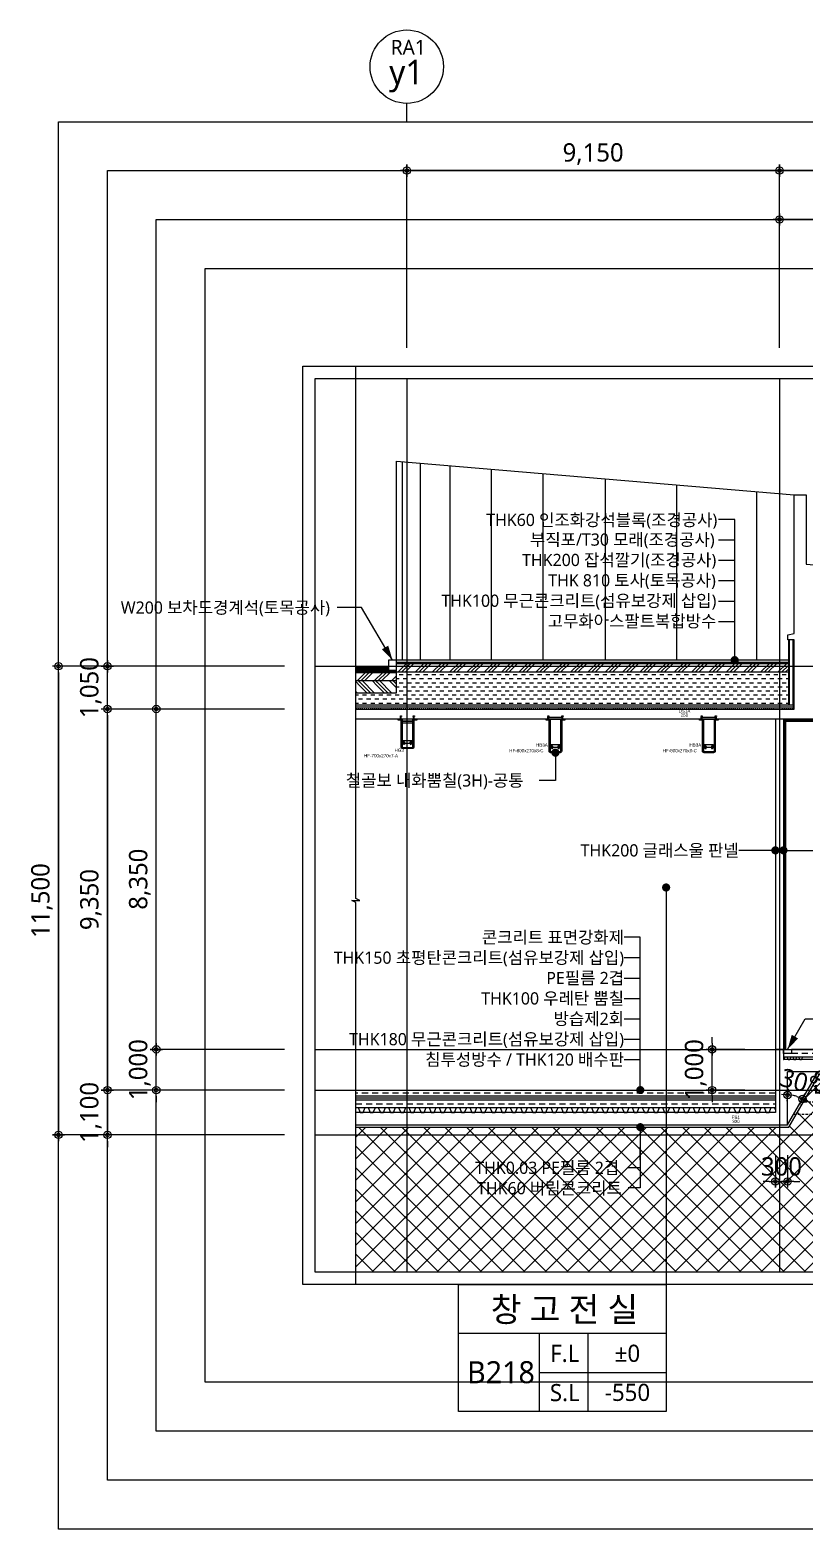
# Model space of a CAD drawing. Header units: millimetres. Extents: x 0 to 244676, y -5263 to 84354.
# Drawn here: x 135298 to 154304, y 46709 to 83491 of the extents above; entities that cross this region are included whole.
import ezdxf
from ezdxf.enums import TextEntityAlignment as Align

# ---------------------------------------------------------------- set-up
doc = ezdxf.new("R2010")
doc.units = ezdxf.units.MM
doc.header["$LTSCALE"] = 100
doc.header["$MEASUREMENT"] = 0
doc.header["$PDSIZE"] = -10
for name, pattern in [('CENTER', [2, 1.25, -0.25, 0.25, -0.25]), ('HID', [2.5, 1.5, -1]), ('HIDDEN', [9.525, 6.35, -3.175]), ('HIDDEN2', [0.1875, 0.125, -0.0625])]:
    doc.linetypes.add(name, pattern=pattern)
doc.layers.get('0').update_dxf_attribs({"linetype": 'CONTINUOUS'})
doc.layers.get('Defpoints').update_dxf_attribs({"color": 171, "linetype": 'CONTINUOUS'})
for name, color, linetype in [('251', 251, 'CONTINUOUS'), ('BOLT', 6, 'CONTINUOUS'), ('cen', 14, 'CONTINUOUS'), ('CEN(ST)', 1, 'CENTER'), ('CON', 2, 'CONTINUOUS'), ('DIM', 7, 'CONTINUOUS'), ('ELE-6', 8, 'CONTINUOUS'), ('ELE6', 8, 'CONTINUOUS'), ('FIN', 8, 'CONTINUOUS'), ('FIN(내화피복)', 8, 'CONTINUOUS'), ('FIN(패널-200글라스울)', 4, 'CONTINUOUS'), ('HAT-252', 252, 'CONTINUOUS'), ('HF', 3, 'CONTINUOUS'), ('INS', 5, 'BATTING'), ('LED', 7, 'CONTINUOUS'), ('NDIM', 7, 'CONTINUOUS'), ('plate', 8, 'CONTINUOUS'), ('STUD', 6, 'CONTINUOUS'), ('SYM', 7, 'CONTINUOUS'), ('SYM(AXIS)', 7, 'CONTINUOUS'), ('TEXT(AXIS)', 2, 'CONTINUOUS'), ('TEXT(MIN)', 7, 'CONTINUOUS'), ('TEXT(노트)', 7, 'CONTINUOUS'), ('TEXT(실명)', 3, 'CONTINUOUS'), ('TEXT-기입', 6, 'CONTINUOUS'), ('TITLE', 7, 'CONTINUOUS'), ('WALL', 3, 'CONTINUOUS'), ('wire-meshes', 1, 'CONTINUOUS'), ('배수판', 5, 'CONTINUOUS')]:
    doc.layers.add(name, color=color, linetype=linetype)
doc.styles.add('CGS', font='cgse', dxfattribs={"bigfont": 'cgs'})
doc.styles.add('TE', font='malgun_0.ttf')
doc.styles.add('나눔바른고딕', font='NanumBarunGothic.ttf')
doc.linetypes.add('BATTING', pattern='A,0.0001,-0.1,[134,ltypeshp.shx,S=0.1,R=0,X=-0.1,Y=0],-0.2,[134,ltypeshp.shx,S=0.1,R=180,X=0.1,Y=0],-0.1', length=0.4001)
doc.linetypes.add('X_LINE-ORI', pattern='A,3.5,-0.5,["X",Standard,S=0.5,R=0,X=-0.175,Y=-0.25],-0.5', length=4.5)
doc.dimstyles.new('BA', dxfattribs={"dimscale": 500, "dimtxt": 3, "dimasz": 1, "dimexe": 1, "dimexo": 5, "dimgap": 0.9, "dimtad": 1, "dimdec": 0, "dimdsep": 46, "dimlunit": 6, "dimtxsty": 'TE', "dimblk": 'DDD', "dimcen": 2.5, "dimclrd": 256, "dimclre": 256, "dimclrt": 3, "dimazin": 2, "dimtfac": 1, "dimtdec": 0, "dimtix": 1, "dimtmove": 2, "dimatfit": 3, "dimldrblk": 'DDD', "dimfxl": 1, "dimtolj": 1, "dimtzin": 0, "dimarcsym": 2})
doc.dimstyles.new('NDIM 1200', dxfattribs={"dimscale": 500, "dimtxt": 3, "dimasz": 1, "dimexe": 2, "dimexo": 2, "dimgap": 1, "dimtad": 1, "dimdec": 0, "dimdsep": 46, "dimtxsty": 'CGS', "dimblk": 'DOT0', "dimcen": 1, "dimdle": 8, "dimclrd": 2, "dimclre": 2, "dimclrt": 2, "dimadec": 0, "dimazin": 0, "dimtfac": 1, "dimtdec": 0, "dimtix": 1, "dimtmove": 2, "dimatfit": 3, "dimldrblk": 'DOT0', "dimfxl": 1, "dimtolj": 1, "dimtzin": 0, "dimlwd": -1, "dimlwe": -1, "dimarcsym": 0})

# ---------------------------------------------------------------- blocks, each defined once
blk = doc.blocks.new('DDD')
at = {"layer": 'DIM', "color": 0}
for p, q in [((-1, 0), (1, 0)), ((0, -1), (0, 1))]:
    blk.add_line(p, q, dxfattribs=at)
for radius in [0.6, 0.3]:
    blk.add_circle((0, 0), radius, dxfattribs=at)
blk = doc.blocks.new('*D211')
at = {"layer": 'Defpoints', "color": 0, "ltscale": 0.4, "transparency": 16777216}
for p in [(138400, 58479), (142300, 58479), (142300, 57479)]:
    blk.add_point(p, dxfattribs=at)
at = {"layer": 'NDIM', "lineweight": -2, "ltscale": 0.4, "transparency": 16777216}
for p, q in [((138400, 58629), (138400, 58779)), ((141550, 58479), (138250, 58479)), ((138400, 57479), (138400, 58479)), ((141550, 57479), (138250, 57479)), ((138400, 57329), (138400, 57179))]:
    blk.add_line(p, q, dxfattribs=at)
at = {"layer": 'NDIM', "lineweight": -2, "ltscale": 0.4, "transparency": 16777216, "xscale": 150, "yscale": 150, "zscale": 150}
for p, rotation in [((138400, 58479), 270), ((138400, 57479), 90)]:
    blk.add_blockref('DDD', p, dxfattribs=dict(at, rotation=rotation))
at = {"layer": 'NDIM', "color": 3, "ltscale": 0.4, "transparency": 16777216, "insert": (137994, 57979), "char_height": 450, "attachment_point": 5, "rotation": 90, "style": 'TE'}
blk.add_mtext('\\A1;1,000', dxfattribs=at)
blk = doc.blocks.new('*D212')
at = {"layer": 'Defpoints', "color": 0, "ltscale": 0.4, "transparency": 16777216}
for p in [(137200, 67879), (142300, 67879), (142300, 66829)]:
    blk.add_point(p, dxfattribs=at)
at = {"layer": 'NDIM', "lineweight": -2, "ltscale": 0.4, "transparency": 16777216}
for p, q in [((137200, 68029), (137200, 68179)), ((141550, 67879), (137050, 67879)), ((137200, 66829), (137200, 67879)), ((141550, 66829), (137050, 66829)), ((137200, 66679), (137200, 66529))]:
    blk.add_line(p, q, dxfattribs=at)
at = {"layer": 'NDIM', "lineweight": -2, "ltscale": 0.4, "transparency": 16777216, "xscale": 150, "yscale": 150, "zscale": 150}
for p, rotation in [((137200, 67879), 270), ((137200, 66829), 90)]:
    blk.add_blockref('DDD', p, dxfattribs=dict(at, rotation=rotation))
at = {"layer": 'NDIM', "color": 3, "ltscale": 0.4, "transparency": 16777216, "insert": (136794, 67354), "char_height": 450, "attachment_point": 5, "rotation": 90, "style": 'TE'}
blk.add_mtext('\\A1;1,050', dxfattribs=at)
blk = doc.blocks.new('*D213')
at = {"layer": 'Defpoints', "color": 0, "ltscale": 0.4, "transparency": 16777216}
for p in [(142300, 57479), (137200, 56379), (142300, 56379)]:
    blk.add_point(p, dxfattribs=at)
at = {"layer": 'NDIM', "lineweight": -2, "ltscale": 0.4, "transparency": 16777216}
for p, q in [((137200, 57629), (137200, 57779)), ((141550, 57479), (137050, 57479)), ((137200, 57479), (137200, 56379)), ((141550, 56379), (137050, 56379)), ((137200, 56229), (137200, 56079))]:
    blk.add_line(p, q, dxfattribs=at)
at = {"layer": 'NDIM', "lineweight": -2, "ltscale": 0.4, "transparency": 16777216, "xscale": 150, "yscale": 150, "zscale": 150}
for p, rotation in [((137200, 57479), 270), ((137200, 56379), 90)]:
    blk.add_blockref('DDD', p, dxfattribs=dict(at, rotation=rotation))
at = {"layer": 'NDIM', "color": 3, "ltscale": 0.4, "transparency": 16777216, "insert": (136794, 56929), "char_height": 450, "attachment_point": 5, "rotation": 90, "style": 'TE'}
blk.add_mtext('\\A1;1,100', dxfattribs=at)
blk = doc.blocks.new('DOT0')
blk.add_line((-3, 0), (3, 0))
at = {"color": 6}
blk.add_circle((0, 0), 0.75, dxfattribs=at)
blk = doc.blocks.new('*D209')
at = {"layer": 'Defpoints', "color": 0, "ltscale": 0.4, "transparency": 16777216}
for p in [(152050, 58479), (153600, 58479), (153600, 57479)]:
    blk.add_point(p, dxfattribs=at)
at = {"layer": 'NDIM', "lineweight": -2, "ltscale": 0.4, "transparency": 16777216}
for p, q in [((152050, 58629), (152050, 58779)), ((152850, 58479), (151900, 58479)), ((152050, 57479), (152050, 58479)), ((152850, 57479), (151900, 57479)), ((152050, 57329), (152050, 57179))]:
    blk.add_line(p, q, dxfattribs=at)
at = {"layer": 'NDIM', "lineweight": -2, "ltscale": 0.4, "transparency": 16777216, "xscale": 150, "yscale": 150, "zscale": 150}
for p, rotation in [((152050, 58479), 270), ((152050, 57479), 90)]:
    blk.add_blockref('DDD', p, dxfattribs=dict(at, rotation=rotation))
at = {"layer": 'NDIM', "color": 3, "ltscale": 0.4, "transparency": 16777216, "insert": (151644, 57979), "char_height": 450, "attachment_point": 5, "rotation": 90, "style": 'TE'}
blk.add_mtext('\\A1;1,000', dxfattribs=at)
blk = doc.blocks.new('*D218')
at = {"layer": 'Defpoints', "color": 0, "ltscale": 0.4, "transparency": 16777216}
for p in [(153700, 78841), (153700, 74941), (158300, 74941)]:
    blk.add_point(p, dxfattribs=at)
at = {"layer": 'NDIM', "lineweight": -2, "ltscale": 0.4, "transparency": 16777216}
for p, q in [((153700, 75691), (153700, 78991)), ((158150, 78841), (153850, 78841)), ((158300, 75691), (158300, 78991))]:
    blk.add_line(p, q, dxfattribs=at)
at = {"layer": 'NDIM', "lineweight": -2, "ltscale": 0.4, "transparency": 16777216, "xscale": 150, "yscale": 150, "zscale": 150, "rotation": 180}
blk.add_blockref('DDD', (153700, 78841), dxfattribs=at)
at = {"layer": 'NDIM', "lineweight": -2, "ltscale": 0.4, "transparency": 16777216, "xscale": 150, "yscale": 150, "zscale": 150}
blk.add_blockref('DDD', (158300, 78841), dxfattribs=at)
at = {"layer": 'NDIM', "color": 3, "ltscale": 0.4, "transparency": 16777216, "insert": (156000, 79246), "char_height": 450, "attachment_point": 5, "style": 'TE'}
blk.add_mtext('\\A1;4,600', dxfattribs=at)
blk = doc.blocks.new('*D219')
at = {"layer": 'Defpoints', "color": 0, "ltscale": 0.4, "transparency": 16777216}
for p in [(153700, 80041), (153700, 74941), (165700, 74941)]:
    blk.add_point(p, dxfattribs=at)
at = {"layer": 'NDIM', "lineweight": -2, "ltscale": 0.4, "transparency": 16777216}
for p, q in [((153700, 75691), (153700, 80191)), ((165700, 75691), (165700, 80191)), ((165550, 80041), (153850, 80041))]:
    blk.add_line(p, q, dxfattribs=at)
at = {"layer": 'NDIM', "lineweight": -2, "ltscale": 0.4, "transparency": 16777216, "xscale": 150, "yscale": 150, "zscale": 150, "rotation": 180}
blk.add_blockref('DDD', (153700, 80041), dxfattribs=at)
at = {"layer": 'NDIM', "lineweight": -2, "ltscale": 0.4, "transparency": 16777216, "xscale": 150, "yscale": 150, "zscale": 150}
blk.add_blockref('DDD', (165700, 80041), dxfattribs=at)
at = {"layer": 'NDIM', "color": 3, "ltscale": 0.4, "transparency": 16777216, "insert": (159700, 80447), "char_height": 450, "attachment_point": 5, "style": 'TE'}
blk.add_mtext('\\A1;12,000', dxfattribs=at)
blk = doc.blocks.new('*U162')
at = {"layer": 'BOLT'}
for p, q in [((-20, 0), (20, 0)), ((-20, 0), (-20, -4)), ((-17, 18), (17, 18)), ((20, 0), (20, -4)), ((-20, -4), (20, -4)), ((-18, -19), (-18, -6)), ((-14, -4), (14, -4)), ((-14, -20), (14, -20)), ((-10, -20), (-10, -31)), ((-10, -31), (-8, -33)), ((-10, -31), (10, -31)), ((-9, -19), (-9, -6)), ((-8, -33), (8, -33)), ((10, -31), (8, -33)), ((9, -19), (9, -6)), ((10, -20), (10, -31)), ((18, -19), (18, -6))]:
    blk.add_line(p, q, dxfattribs=at)
at = {"layer": 'BOLT', "linetype": 'HIDDEN'}
for p, q in [((-10, 18), (-10, 0)), ((10, 18), (10, 0))]:
    blk.add_line(p, q, dxfattribs=at)
at = {"layer": 'BOLT'}
for centre, radius, start, end in [((0, 13), 17.6, 15.5187, 164.4813), ((-14, -11), 6.71, 47.8966, 132.1034), ((-14, -14), 6.71, 227.8966, 312.1034), ((0, -29), 24.2, 68.2132, 111.7868), ((0, 4), 24.2, 248.2132, 291.7868), ((14, -11), 6.71, 47.8966, 132.1034), ((14, -14), 6.71, 227.8966, 312.1034)]:
    blk.add_arc(centre, radius, start, end, dxfattribs=at)
at = {"layer": 'cen'}
blk.add_line((0, 36), (0, -38), dxfattribs=at)
blk = doc.blocks.new('SB16')
at = {"layer": 'STUD'}
for p, q in [((-8, 0), (-8, 70)), ((8, 0), (8, 70))]:
    blk.add_line(p, q, dxfattribs=at)
blk.add_lwpolyline([(-15, 70), (-15, 80), (14, 80), (14, 70)], close=True, dxfattribs=at)
blk = doc.blocks.new('*U170')
at = {"layer": 'Defpoints'}
blk.add_point((0, 0), dxfattribs=at)
at = {"layer": 'HF'}
for p, q in [((-209, 0), (-147, 0)), ((-209, 0), (-209, -6)), ((209, 0), (147, 0)), ((209, 0), (209, -6)), ((-209, -6), (-147, -6)), ((-135, -18), (-135, -682)), ((-129, -18), (-129, -682)), ((129, -18), (129, -682)), ((135, -18), (135, -682)), ((209, -6), (147, -6)), ((-135, -718), (-135, -782)), ((-129, -718), (-129, -782)), ((-117, -694), (-55, -694)), ((-117, -700), (-55, -700)), ((-117, -706), (-55, -706)), ((-55, -694), (-55, -700)), ((-55, -700), (-55, -706)), ((117, -694), (55, -694)), ((55, -694), (55, -700)), ((117, -700), (55, -700)), ((55, -700), (55, -706)), ((117, -706), (55, -706)), ((129, -718), (129, -782)), ((135, -718), (135, -782)), ((-117, -794), (117, -794)), ((-117, -800), (117, -800))]:
    blk.add_line(p, q, dxfattribs=at)
for centre, radius, start, end in [((-147, -18), 18, 360, 450), ((147, -18), 18, 90, 180), ((-147, -18), 12, 360, 450), ((147, -18), 12, 90, 180), ((-117, -682), 18, 180, 270), ((-117, -718), 18, 90, 180), ((-117, -682), 12, 180, 270), ((-117, -718), 12, 90, 180), ((117, -682), 12, 270, 360), ((117, -682), 18, 270, 360), ((117, -718), 18, 0, 90), ((117, -718), 12, 0, 90), ((-117, -782), 18, 180, 270), ((-117, -782), 12, 180, 270), ((117, -782), 12, 270, 360), ((117, -782), 18, 270, 360)]:
    blk.add_arc(centre, radius, start, end, dxfattribs=at)
blk = doc.blocks.new('*U163')
for p, q in [((185, 0), (185, -50)), ((-185, 0), (-185, -50)), ((-185, 0), (185, 0)), ((-185, -50), (185, -50))]:
    blk.add_line(p, q)
at = {"linetype": 'ByBlock'}
blk.add_line((-185, -6), (185, -6), dxfattribs=at)
at = {"layer": 'Defpoints'}
blk.add_point((0, -50), dxfattribs=at)
blk = doc.blocks.new('*D232')
at = {"layer": 'Defpoints', "color": 0, "ltscale": 0.4, "transparency": 16777216}
for p in [(142300, 66829), (137200, 57479), (142300, 57479)]:
    blk.add_point(p, dxfattribs=at)
at = {"layer": 'NDIM', "lineweight": -2, "ltscale": 0.4, "transparency": 16777216}
for p, q in [((141550, 66829), (137050, 66829)), ((137200, 66679), (137200, 57629)), ((141550, 57479), (137050, 57479))]:
    blk.add_line(p, q, dxfattribs=at)
at = {"layer": 'NDIM', "lineweight": -2, "ltscale": 0.4, "transparency": 16777216, "xscale": 150, "yscale": 150, "zscale": 150}
for p, rotation in [((137200, 66829), 90), ((137200, 57479), 270)]:
    blk.add_blockref('DDD', p, dxfattribs=dict(at, rotation=rotation))
at = {"layer": 'NDIM', "color": 3, "ltscale": 0.4, "transparency": 16777216, "insert": (136795, 62154), "char_height": 450, "attachment_point": 5, "rotation": 90, "style": 'TE'}
blk.add_mtext('\\A1;9,350', dxfattribs=at)
blk = doc.blocks.new('*D233')
at = {"layer": 'Defpoints', "color": 0, "ltscale": 0.4, "transparency": 16777216}
for p in [(138400, 66829), (142300, 66829), (142300, 58479)]:
    blk.add_point(p, dxfattribs=at)
at = {"layer": 'NDIM', "lineweight": -2, "ltscale": 0.4, "transparency": 16777216}
for p, q in [((141550, 66829), (138250, 66829)), ((138400, 58629), (138400, 66679)), ((141550, 58479), (138250, 58479))]:
    blk.add_line(p, q, dxfattribs=at)
at = {"layer": 'NDIM', "lineweight": -2, "ltscale": 0.4, "transparency": 16777216, "xscale": 150, "yscale": 150, "zscale": 150}
for p, rotation in [((138400, 66829), 90), ((138400, 58479), 270)]:
    blk.add_blockref('DDD', p, dxfattribs=dict(at, rotation=rotation))
at = {"layer": 'NDIM', "color": 3, "ltscale": 0.4, "transparency": 16777216, "insert": (137995, 62654), "char_height": 450, "attachment_point": 5, "rotation": 90, "style": 'TE'}
blk.add_mtext('\\A1;8,350', dxfattribs=at)
blk = doc.blocks.new('*U169')
at = {"layer": 'Defpoints'}
blk.add_point((0, 0), dxfattribs=at)
at = {"layer": 'HF'}
for p, q in [((-209, 0), (-147, 0)), ((-209, 0), (-209, -6)), ((209, 0), (147, 0)), ((209, 0), (209, -6)), ((-209, -6), (-147, -6)), ((-135, -18), (-135, -682)), ((-129, -18), (-129, -682)), ((129, -18), (129, -682)), ((135, -18), (135, -682)), ((209, -6), (147, -6)), ((-135, -718), (-135, -782)), ((-129, -718), (-129, -782)), ((-117, -694), (-55, -694)), ((-117, -700), (-55, -700)), ((-117, -706), (-55, -706)), ((-55, -694), (-55, -700)), ((-55, -700), (-55, -706)), ((117, -694), (55, -694)), ((55, -694), (55, -700)), ((117, -700), (55, -700)), ((55, -700), (55, -706)), ((117, -706), (55, -706)), ((129, -718), (129, -782)), ((135, -718), (135, -782)), ((-117, -794), (117, -794)), ((-117, -800), (117, -800))]:
    blk.add_line(p, q, dxfattribs=at)
for centre, radius, start, end in [((-147, -18), 18, 360, 450), ((147, -18), 18, 90, 180), ((-147, -18), 12, 360, 450), ((147, -18), 12, 90, 180), ((-117, -682), 18, 180, 270), ((-117, -718), 18, 90, 180), ((-117, -682), 12, 180, 270), ((-117, -718), 12, 90, 180), ((117, -682), 12, 270, 360), ((117, -682), 18, 270, 360), ((117, -718), 18, 0, 90), ((117, -718), 12, 0, 90), ((-117, -782), 18, 180, 270), ((-117, -782), 12, 180, 270), ((117, -782), 12, 270, 360), ((117, -782), 18, 270, 360)]:
    blk.add_arc(centre, radius, start, end, dxfattribs=at)
blk = doc.blocks.new('*U168')
at = {"layer": 'Defpoints'}
blk.add_point((0, 0), dxfattribs=at)
at = {"layer": 'HF'}
for p, q in [((-209, 0), (-147, 0)), ((-209, 0), (-209, -6)), ((209, 0), (147, 0)), ((209, 0), (209, -6)), ((-209, -6), (-147, -6)), ((-135, -18), (-135, -582)), ((-129, -18), (-129, -582)), ((129, -18), (129, -582)), ((135, -18), (135, -582)), ((209, -6), (147, -6)), ((-135, -618), (-135, -682)), ((-129, -618), (-129, -682)), ((-117, -594), (-55, -594)), ((-117, -600), (-55, -600)), ((-117, -606), (-55, -606)), ((-117, -694), (117, -694)), ((-117, -700), (117, -700)), ((-55, -594), (-55, -600)), ((-55, -600), (-55, -606)), ((117, -594), (55, -594)), ((55, -594), (55, -600)), ((117, -600), (55, -600)), ((55, -600), (55, -606)), ((117, -606), (55, -606)), ((129, -618), (129, -682)), ((135, -618), (135, -682))]:
    blk.add_line(p, q, dxfattribs=at)
for centre, radius, start, end in [((-147, -18), 18, 360, 450), ((147, -18), 18, 90, 180), ((-147, -18), 12, 360, 450), ((147, -18), 12, 90, 180), ((-117, -582), 18, 180, 270), ((-117, -618), 18, 90, 180), ((-117, -682), 18, 180, 270), ((-117, -582), 12, 180, 270), ((-117, -618), 12, 90, 180), ((-117, -682), 12, 180, 270), ((117, -582), 12, 270, 360), ((117, -582), 18, 270, 360), ((117, -618), 18, 0, 90), ((117, -618), 12, 0, 90), ((117, -682), 12, 270, 360), ((117, -682), 18, 270, 360)]:
    blk.add_arc(centre, radius, start, end, dxfattribs=at)
blk = doc.blocks.new('*D223')
at = {"layer": 'Defpoints', "color": 0, "ltscale": 0.4, "transparency": 16777216}
for p in [(153900, 57879), (155243, 57879), (153900, 56629)]:
    blk.add_point(p, dxfattribs=at)
at = {"layer": 'NDIM', "lineweight": -2, "ltscale": 0.4, "transparency": 16777216}
for p, q in [((155243, 58029), (155243, 58179)), ((154650, 57879), (155393, 57879)), ((155243, 56629), (155243, 57879)), ((154650, 56629), (155393, 56629)), ((155243, 56479), (155243, 56329))]:
    blk.add_line(p, q, dxfattribs=at)
at = {"layer": 'NDIM', "lineweight": -2, "ltscale": 0.4, "transparency": 16777216, "xscale": 150, "yscale": 150, "zscale": 150}
for p, rotation in [((155243, 57879), 270), ((155243, 56629), 90)]:
    blk.add_blockref('DDD', p, dxfattribs=dict(at, rotation=rotation))
at = {"layer": 'NDIM', "color": 3, "ltscale": 0.4, "transparency": 16777216, "insert": (154837, 57254), "char_height": 450, "attachment_point": 5, "rotation": 90, "style": 'TE'}
blk.add_mtext('\\A1;1,250', dxfattribs=at)
blk = doc.blocks.new('*D224')
at = {"layer": 'Defpoints', "color": 0, "ltscale": 0.4, "transparency": 16777216}
for p in [(153600, 56629), (153900, 56629), (153900, 55237)]:
    blk.add_point(p, dxfattribs=at)
at = {"layer": 'NDIM', "lineweight": -2, "ltscale": 0.4, "transparency": 16777216}
for p, q in [((153600, 55879), (153600, 55087)), ((153900, 55879), (153900, 55087)), ((153450, 55237), (153300, 55237)), ((153600, 55237), (153900, 55237)), ((154050, 55237), (154200, 55237))]:
    blk.add_line(p, q, dxfattribs=at)
at = {"layer": 'NDIM', "lineweight": -2, "ltscale": 0.4, "transparency": 16777216, "xscale": 150, "yscale": 150, "zscale": 150}
blk.add_blockref('DDD', (153600, 55237), dxfattribs=at)
at = {"layer": 'NDIM', "lineweight": -2, "ltscale": 0.4, "transparency": 16777216, "xscale": 150, "yscale": 150, "zscale": 150, "rotation": 180}
blk.add_blockref('DDD', (153900, 55237), dxfattribs=at)
at = {"layer": 'NDIM', "color": 3, "ltscale": 0.4, "transparency": 16777216, "insert": (153750, 55604), "char_height": 450, "attachment_point": 5, "style": 'TE'}
blk.add_mtext('\\A1;300', dxfattribs=at)
blk = doc.blocks.new('*D225')
at = {"layer": 'Defpoints', "color": 0, "ltscale": 0.4, "transparency": 16777216}
for p in [(153900, 57879), (154622, 57879), (154150, 57315), (153900, 56629), (153900, 56629)]:
    blk.add_point(p, dxfattribs=at)
at = {"layer": 'NDIM', "lineweight": -2, "ltscale": 0.4, "transparency": 16777216}
blk.add_arc((153900, 56629), 730, 71.7945, 78.2055, dxfattribs=at)
at = {"layer": 'NDIM', "lineweight": -2, "ltscale": 0.4, "transparency": 16777216, "xscale": 150, "yscale": 150, "zscale": 150}
for p, rotation in [((153900, 57359), 174.1027424103942), ((154265, 57261), 335.897257589723)]:
    blk.add_blockref('DDD', p, dxfattribs=dict(at, rotation=rotation))
at = {"layer": 'NDIM', "color": 3, "ltscale": 0.4, "transparency": 16777216, "insert": (154184, 57689), "char_height": 450, "attachment_point": 5, "rotation": 345, "style": 'TE'}
blk.add_mtext('\\A1;30°', dxfattribs=at)
blk = doc.blocks.new('A$C2F20087E')
at = {"layer": 'SYM(AXIS)'}
blk.add_line((600, 0), (600, 300), dxfattribs=at)
blk.add_circle((600, 900), 600, dxfattribs=at)
blk = doc.blocks.new('*D226')
at = {"layer": 'Defpoints', "color": 0, "ltscale": 0.4, "transparency": 16777216}
for p in [(144550, 80041), (144550, 74941), (153700, 74941)]:
    blk.add_point(p, dxfattribs=at)
at = {"layer": 'NDIM', "lineweight": -2, "ltscale": 0.4, "transparency": 16777216}
for p, q in [((144550, 75691), (144550, 80191)), ((153700, 75691), (153700, 80191)), ((153550, 80041), (144700, 80041))]:
    blk.add_line(p, q, dxfattribs=at)
at = {"layer": 'NDIM', "lineweight": -2, "ltscale": 0.4, "transparency": 16777216, "xscale": 150, "yscale": 150, "zscale": 150, "rotation": 180}
blk.add_blockref('DDD', (144550, 80041), dxfattribs=at)
at = {"layer": 'NDIM', "lineweight": -2, "ltscale": 0.4, "transparency": 16777216, "xscale": 150, "yscale": 150, "zscale": 150}
blk.add_blockref('DDD', (153700, 80041), dxfattribs=at)
at = {"layer": 'NDIM', "color": 3, "ltscale": 0.4, "transparency": 16777216, "insert": (149125, 80447), "char_height": 450, "attachment_point": 5, "style": 'TE'}
blk.add_mtext('\\A1;9,150', dxfattribs=at)
blk = doc.blocks.new('A$C51E23882')
at = {"layer": 'TITLE'}
blk.add_lwpolyline([(8500, 0), (0, 0), (0, 5200), (8500, 5200)], close=True, dxfattribs=at)
for points in [[(8500, 3200), (0, 3200)], [(3300, 3200), (3300, 0)], [(5300, 3200), (5300, 0)], [(3300, 1600), (8500, 1600)]]:
    blk.add_lwpolyline(points, dxfattribs=at)
at = {"layer": 'TITLE', "style": '나눔바른고딕'}
for s, p in [('F.L', (4352, 2378)), ('S.L', (4352, 778))]:
    blk.add_text(s, height=700, dxfattribs=at).set_placement(p, align=Align.MIDDLE)
blk = doc.blocks.new('*D177')
at = {"layer": 'Defpoints', "color": 0, "ltscale": 0.4, "transparency": 16777216}
for p in [(142300, 67879), (136000, 56379), (142300, 56379)]:
    blk.add_point(p, dxfattribs=at)
at = {"layer": 'NDIM', "lineweight": -2, "ltscale": 0.4, "transparency": 16777216}
for p, q in [((141550, 67879), (135850, 67879)), ((136000, 67729), (136000, 56529)), ((141550, 56379), (135850, 56379))]:
    blk.add_line(p, q, dxfattribs=at)
at = {"layer": 'NDIM', "lineweight": -2, "ltscale": 0.4, "transparency": 16777216, "xscale": 150, "yscale": 150, "zscale": 150}
for p, rotation in [((136000, 67879), 90), ((136000, 56379), 270)]:
    blk.add_blockref('DDD', p, dxfattribs=dict(at, rotation=rotation))
at = {"layer": 'NDIM', "color": 3, "ltscale": 0.4, "transparency": 16777216, "insert": (135594, 62129), "char_height": 450, "attachment_point": 5, "rotation": 90, "style": 'TE'}
blk.add_mtext('\\A1;11,500', dxfattribs=at)

msp = doc.modelspace()

# ---------------------------------------------------------------- hatches: boundary and pattern name
at = {"layer": '251', "ltscale": 10000}
h = msp.add_hatch(dxfattribs=at)
h.set_pattern_fill('DASH', color=256, scale=800)
h.set_pattern_definition([(0, (54863.48, 50575.18), (100, 100), [100, -100])])
h.paths.add_polyline_path([(153919.6, 66929), (153919.6, 67739), (144300, 67739), (144300, 67229), (143300, 67229), (143300, 66929)])
at = {"layer": 'HAT-252', "ltscale": 10000}
h = msp.add_hatch(dxfattribs=at)
h.set_pattern_fill('ANSI31', color=256, scale=150, angle=135)
h.set_pattern_definition([(180, (6e-05, 41520), (-2e-15, -18.75), [])])
h.paths.add_polyline_path([(144100, 67779), (144100, 67879), (143300, 67879), (143300, 67729), (144300, 67729), (144300, 67779)])
at = {"layer": 'HAT-252', "ltscale": 100}
h = msp.add_hatch(dxfattribs=at)
h.set_pattern_fill('GOST_GROUND', color=256, scale=30)
h.set_pattern_definition([(45, (-35034262.3, 1161537.95), (424.2640687, -3e-14), [600]), (45, (-35034172.3, 1161537.95), (424.2640687, -3e-14), [600]), (45, (-35034082.3, 1161537.95), (424.2640687, -3e-14), [600])])
h.paths.add_polyline_path([(144300, 67529), (144300, 67729), (143300, 67729), (143300, 67529)])
h = msp.add_hatch(dxfattribs=at)
h.set_pattern_fill('GOST_GROUND', color=256, scale=30)
h.set_pattern_definition([(45, (-35033262.3, 1161747.95), (424.2640687, -3e-14), [600]), (45, (-35033172.3, 1161747.95), (424.2640687, -3e-14), [600]), (45, (-35033082.3, 1161747.95), (424.2640687, -3e-14), [600])])
h.paths.add_polyline_path([(153919.6, 67739), (153919.6, 67939), (144300, 67939), (144300, 67739)])
h = msp.add_hatch(dxfattribs=at)
h.set_pattern_fill('GOST_GROUND', color=256, scale=30, angle=90)
h.set_pattern_definition([(135, (6e-05, 41520), (3e-14, 424.26407), [600]), (135, (6e-05, 41610), (3e-14, 424.26407), [600]), (135, (6e-05, 41700), (3e-14, 424.26407), [600])])
h.paths.add_polyline_path([(143300, 67229), (143300, 67529), (144300, 67529), (144300, 67229)])
at = {"layer": 'HAT-252', "ltscale": 10000}
h = msp.add_hatch(dxfattribs=at)
h.set_pattern_fill('ANSI37', color=256, scale=3000)
edge = h.paths.add_edge_path()
edge.add_line((216500, 67229), (216500, 53009))
edge.add_line((216500, 53009), (143300, 53009))
edge.add_line((143300, 53009), (143300, 56569))
edge.add_line((143300, 56569), (153934.6, 56569))
edge.add_line((153934.6, 56569), (154685.2, 57869))
edge.add_line((154685.2, 57869), (180663, 57869))
edge.add_line((180663, 57869), (181240.4, 56869))
edge.add_line((181240.4, 56869), (195468.4, 56869))
edge.add_line((195468.4, 56869), (196565.4, 54969))
edge.add_line((196565.4, 54969), (198700, 54969))
edge.add_line((198700, 54969), (198700, 55029))
edge.add_line((198700, 55029), (198600, 55029))
edge.add_line((198600, 55029), (198600, 57229))
edge.add_line((198600, 57229), (198035, 57229))
edge.add_line((198035, 57229), (198035, 66544))
edge.add_line((198035, 66544), (199000, 66544))
edge.add_line((199000, 66544), (199000, 66579))
edge.add_line((199000, 66579), (200641, 66579))
edge.add_line((200641, 66579), (200641, 66573))
edge.add_line((200641, 66573), (200703, 66573))
edge.add_arc((200703, 66561), 12, 0, 90, ccw=False)
edge.add_line((200715, 66561), (200715, 65897))
edge.add_arc((200733, 65897), 18, 180, 270)
edge.add_line((200733, 65879), (200967, 65879))
edge.add_arc((200967, 65897), 18, 270, 360)
edge.add_line((200985, 65897), (200985, 66561))
edge.add_arc((200997, 66561), 12, 90, 180, ccw=False)
edge.add_line((200997, 66573), (201059, 66573))
edge.add_line((201059, 66573), (201059, 66579))
edge.add_line((201059, 66579), (203891, 66579))
edge.add_line((203891, 66579), (203891, 66573))
edge.add_line((203891, 66573), (203953, 66573))
edge.add_arc((203953, 66561), 12, 0, 90, ccw=False)
edge.add_line((203965, 66561), (203965, 65897))
edge.add_arc((203983, 65897), 18, 180, 270)
edge.add_line((203983, 65879), (204217, 65879))
edge.add_arc((204217, 65897), 18, 270, 360)
edge.add_line((204235, 65897), (204235, 66561))
edge.add_arc((204247, 66561), 12, 90, 180, ccw=False)
edge.add_line((204247, 66573), (204309, 66573))
edge.add_line((204309, 66573), (204309, 66579))
edge.add_line((204309, 66579), (207141, 66579))
edge.add_line((207141, 66579), (207141, 66573))
edge.add_line((207141, 66573), (207203, 66573))
edge.add_arc((207203, 66561), 12, 0, 90, ccw=False)
edge.add_line((207215, 66561), (207215, 65897))
edge.add_arc((207233, 65897), 18, 180, 270)
edge.add_line((207233, 65879), (207467, 65879))
edge.add_arc((207467, 65897), 18, 270, 360)
edge.add_line((207485, 65897), (207485, 66561))
edge.add_arc((207497, 66561), 12, 90, 180, ccw=False)
edge.add_line((207497, 66573), (207559, 66573))
edge.add_line((207559, 66573), (207559, 66579))
edge.add_line((207559, 66579), (210500, 66579))
edge.add_line((210500, 66579), (210500, 65979))
edge.add_line((210500, 65979), (210700, 65979))
edge.add_line((210700, 65979), (210700, 57229))
edge.add_line((210700, 57229), (207500, 57229))
edge.add_line((207500, 57229), (207500, 55029))
edge.add_line((207500, 55029), (207400, 55029))
edge.add_line((207400, 55029), (207400, 54969))
edge.add_line((207400, 54969), (211600, 54969))
edge.add_line((211600, 54969), (211600, 55029))
edge.add_line((211600, 55029), (211500, 55029))
edge.add_line((211500, 55029), (211500, 65929))
edge.add_line((211500, 65929), (211535, 65929))
edge.add_line((211535, 65929), (211535, 67229))
edge.add_line((211535, 67229), (216500, 67229))

# ---------------------------------------------------------------- linework, layer by layer
at = {"ltscale": 10000}
msp.add_lwpolyline([(144300, 68029), (144100, 68029), (144100, 67779), (144300, 67779)], close=True, dxfattribs=at)
at = {"layer": '251', "ltscale": 0.5}
for p, q in [((153850, 66579), (153850, 58479)), ((154039.6, 66929), (154039.6, 66839))]:
    msp.add_line(p, q, dxfattribs=at)
for points in [[(143300, 67879), (144100, 67879)], [(143300, 67879), (144100, 67879)], [(143300, 67229), (144300, 67229), (144300, 67779)], [(143300, 67729), (144300, 67729)], [(144300, 67739), (153919.6, 67739)], [(143300, 67529), (144300, 67529)], [(143300, 66929), (154039.6, 66929)], [(153850, 58479), (153800, 58479)]]:
    msp.add_lwpolyline(points, dxfattribs=at)
msp.add_lwpolyline([(153850, 66529), (155270, 66529), (155270, 66502), (155344, 66502), (155344, 65897, 0.4142136), (155433, 65808), (155667, 65808, 0.4142136), (155756, 65897), (155756, 66502), (155830, 66502), (155830, 66529)], format="xyb", dxfattribs=at)
at = {"layer": 'CEN(ST)', "ltscale": 10000}
for p, q in [((144550, 74941), (144550, 53009)), ((153700, 74941), (153700, 53009)), ((142300, 67879), (216500, 67879)), ((142300, 58479), (216500, 58479)), ((142300, 57479), (216500, 57479)), ((142300, 56379), (216500, 56379))]:
    msp.add_line(p, q, dxfattribs=at)
at = {"layer": 'CON', "ltscale": 10000}
for p, q in [((197200, 66579), (143300, 66579)), ((153800, 58479), (153600, 58479)), ((153800, 58479), (153800, 58229))]:
    msp.add_line(p, q, dxfattribs=at)
at = {"layer": 'CON', "ltscale": 0.1}
for p, q in [((181375, 58229), (153800, 58229)), ((153900, 56629), (154650.6, 57929)), ((153600, 56929), (143300, 56929)), ((143300, 56629), (153900, 56629))]:
    msp.add_line(p, q, dxfattribs=at)
at = {"layer": 'CON', "ltscale": 1000}
for points in [[(154059.6, 68679), (154059.6, 72085.9), (154359.6, 72085.9), (154359.6, 70386.5), (185800, 67728.5)], [(154059.6, 66829), (154059.6, 68529)], [(143300, 66829), (154059.6, 66829)]]:
    msp.add_lwpolyline(points, dxfattribs=at)
at = {"layer": 'CON'}
msp.add_lwpolyline([(154059.6, 68529), (153909.6, 68529), (153909.6, 68649), (154059.6, 68679)], dxfattribs=at)
at = {"layer": 'CON', "ltscale": 0.1}
msp.add_lwpolyline([(153600, 58479), (153600, 56929), (153600, 56929)], dxfattribs=at)
at = {"layer": 'Defpoints', "ltscale": 10000}
for points in [[(222800, 46709), (136000, 46709), (136000, 81241), (222800, 81241)], [(221600, 47909), (137200, 47909), (137200, 80041), (221600, 80041)], [(220400, 49109), (138400, 49109), (138400, 78841), (220400, 78841)], [(219200, 50309), (139600, 50309), (139600, 77641), (219200, 77641)], [(216800, 52709), (142000, 52709), (142000, 75241), (216800, 75241)], [(216500, 53009), (142300, 53009), (142300, 74941), (216500, 74941)]]:
    msp.add_lwpolyline(points, close=True, dxfattribs=at)
at = {"layer": 'ELE-6', "ltscale": 10000}
for p in [(153900, 56629), (154650.6, 57929)]:
    msp.add_line(p, (153900, 57929), dxfattribs=at)
at = {"layer": 'ELE-6', "linetype": 'HIDDEN2', "ltscale": 5}
for p, q in [((160379.5, 57179), (154217.5, 57179)), ((159935.2, 56879), (154044.3, 56879))]:
    msp.add_line(p, q, dxfattribs=at)
at = {"layer": 'ELE-6', "linetype": 'BATTING', "ltscale": 0.12}
msp.add_lwpolyline([(153600, 57279), (143300, 57279)], dxfattribs=at)
at = {"layer": 'ELE6', "ltscale": 0.5}
for p, q in [((144447.8, 68029), (144447.8, 72898.5)), ((144889.2, 68029), (144889.2, 72861.1)), ((145618.8, 68029), (145618.8, 72799.5)), ((146627.3, 68029), (146627.3, 72714.2)), ((147902, 68029), (147902, 72606.4)), ((149427, 68029), (149427, 72477.5)), ((151183, 68029), (151183, 72329.1)), ((153148, 68029), (153148, 72162.9))]:
    msp.add_line(p, q, dxfattribs=at)
msp.add_lwpolyline([(144300, 68029), (144300, 72911), (154059.6, 72085.9)], dxfattribs=at)
at = {"layer": 'FIN', "ltscale": 1000}
msp.add_line((153919.6, 68529), (153919.6, 66929), dxfattribs=at)
at = {"layer": 'FIN', "ltscale": 0.5}
for p, q in [((153919.6, 68029), (144300, 68029)), ((153919.6, 67969), (144300, 67969)), ((153919.6, 67939), (144300, 67939))]:
    msp.add_line(p, q, dxfattribs=at)
at = {"layer": 'FIN'}
for points in [[(165400, 58479), (154000, 58479), (154000, 58379), (153800, 58379), (153800, 58479)], [(153800, 58299), (181375, 58299)], [(143300, 57479), (153600, 57479)], [(153600, 57329), (143300, 57329)], [(153600, 57229), (143300, 57229)], [(143300, 57049), (153600, 57049)]]:
    msp.add_lwpolyline(points, dxfattribs=at)
at = {"layer": 'FIN', "ltscale": 0.1}
msp.add_lwpolyline([(143300, 56569), (153934.6, 56569), (154685.2, 57869), (180663, 57869), (181240.4, 56869), (195468.4, 56869), (196565.4, 54969), (198700, 54969), (198700, 55029), (198600, 55029)], dxfattribs=at)
at = {"layer": 'FIN(내화피복)', "ltscale": 10000}
for points in [[(144357.7, 66579), (144357.7, 66573), (144419.7, 66573, -0.4142136), (144431.7, 66561), (144431.7, 65897, 0.4142136), (144449.7, 65879), (144683.7, 65879, 0.4142136), (144701.7, 65897), (144701.7, 66561, -0.4142136), (144713.7, 66573), (144775.7, 66573), (144775.7, 66579), (144796.7, 66579), (144796.7, 66552), (144722.7, 66552), (144722.7, 65897, -0.4142136), (144683.7, 65858), (144449.7, 65858, -0.4142136), (144410.7, 65897), (144410.7, 66552), (144336.7, 66552), (144336.7, 66579)], [(147991, 66579), (147991, 66573), (148053, 66573, -0.4142136), (148065, 66561), (148065, 65797, 0.4142136), (148083, 65779), (148317, 65779, 0.4142136), (148335, 65797), (148335, 66561, -0.4142136), (148347, 66573), (148409, 66573), (148409, 66579), (148430, 66579), (148430, 66552), (148356, 66552), (148356, 65797, -0.4142136), (148317, 65758), (148083, 65758, -0.4142136), (148044, 65797), (148044, 66552), (147970, 66552), (147970, 66579)], [(151757.6, 66579), (151757.6, 66573), (151819.6, 66573, -0.4142136), (151831.6, 66561), (151831.6, 65797, 0.4142136), (151849.6, 65779), (152083.6, 65779, 0.4142136), (152101.6, 65797), (152101.6, 66561, -0.4142136), (152113.6, 66573), (152175.6, 66573), (152175.6, 66579), (152196.6, 66579), (152196.6, 66552), (152122.6, 66552), (152122.6, 65797, -0.4142136), (152083.6, 65758), (151849.6, 65758, -0.4142136), (151810.6, 65797), (151810.6, 66552), (151736.6, 66552), (151736.6, 66579)]]:
    msp.add_lwpolyline(points, format="xyb", close=True, dxfattribs=at)
at = {"layer": 'FIN(패널-200글라스울)', "ltscale": 0.1}
for p, q in [((153600, 66579), (153600, 58479)), ((153800, 66579), (153800, 58479))]:
    msp.add_line(p, q, dxfattribs=at)
at = {"layer": 'HAT-252', "linetype": 'HID', "ltscale": 0.2}
msp.add_lwpolyline([(143300, 66839), (154049.6, 66839), (154049.6, 68529)], dxfattribs=at)
at = {"layer": 'INS', "ltscale": 0.6}
msp.add_line((153825, 66579), (153825, 58479), dxfattribs=at)
msp.add_lwpolyline([(165600, 66554), (159152.4, 66554), (159152.4, 66518), (159052.4, 66518), (159052.4, 65840), (159067.4, 65840), (159067.4, 65733), (158475.4, 65733), (158475.4, 65840), (158490.4, 65840), (158490.4, 66518), (158390.4, 66518), (158390.4, 66554), (155805, 66554), (155805, 66527), (155731, 66527), (155731, 65897, -0.4142136), (155667, 65833), (155433, 65833, -0.4142136), (155369, 65897), (155369, 66527), (155295, 66527), (155295, 66554), (153825, 66554)], format="xyb", dxfattribs=at)
at = {"layer": 'LED'}
msp.add_line((149984.2, 55579), (150284.2, 55579), dxfattribs=at)
for points in [[(144200, 68029), (143441, 69319), (142841, 69319)], [(153900, 58479), (154333, 59229), (155510, 59229)]]:
    msp.add_lwpolyline(points, dxfattribs=at)
for points in [[(144200, 68029), (144095, 68385), (143939.9, 68293.7)], [(153900, 58479), (154002.1, 58835.8), (154157.9, 58745.8)]]:
    msp.add_solid(points, dxfattribs=at)
at = {"layer": 'plate'}
for p, q in [((144695.7, 66529), (144437.7, 66529)), ((144695.7, 66525), (144437.7, 66525)), ((144695.7, 66479), (144437.7, 66479)), ((144461.7, 65985), (144461.7, 66060)), ((144461.7, 66060), (144671.7, 66060)), ((144671.7, 65985), (144671.7, 66060)), ((148095, 65885), (148095, 65960)), ((148095, 65960), (148305, 65960)), ((148305, 65885), (148305, 65960)), ((151861.6, 65885), (151861.6, 65960)), ((151861.6, 65960), (152071.6, 65960)), ((152071.6, 65885), (152071.6, 65960))]:
    msp.add_line(p, q, dxfattribs=at)
for points in [[(144461.7, 65991), (144671.7, 65991)], [(144671.7, 65985), (144461.7, 65985)], [(148095, 65891), (148305, 65891)], [(148305, 65885), (148095, 65885)], [(151861.6, 65891), (152071.6, 65891)], [(152071.6, 65885), (151861.6, 65885)]]:
    msp.add_lwpolyline(points, dxfattribs=at)
at = {"layer": 'SYM', "color": 8}
msp.add_lwpolyline([(143300, 52709), (143300.1, 62079), (143200, 62129), (143400, 62129), (143300, 62179), (143300, 75241)], dxfattribs=at)
at = {"layer": 'TEXT(MIN)', "ltscale": 10000}
for p, q in [((152200.9, 70979), (152600.9, 70979)), ((152200.9, 70479), (152600.9, 70479)), ((152200.9, 69979), (152600.9, 69979)), ((152200.9, 69479), (152600.9, 69479)), ((152200.9, 68979), (152600.9, 68979)), ((149884.2, 60729), (150284.2, 60729)), ((149884.2, 60229), (150284.2, 60229)), ((149884.2, 59729), (150284.2, 59729)), ((149884.2, 59229), (150284.2, 59229)), ((149884.2, 58729), (150284.2, 58729)), ((149884.2, 58229), (150284.2, 58229))]:
    msp.add_line(p, q, dxfattribs=at)
at = {"layer": 'WALL'}
msp.add_lwpolyline([(154039.6, 66929), (154039.6, 68529), (153939.6, 68529), (153939.6, 66929)], close=True, dxfattribs=at)
at = {"layer": 'wire-meshes', "linetype": 'X_LINE-ORI'}
msp.add_lwpolyline([(143300, 66879), (154039.6, 66879)], dxfattribs=at)
at = {"layer": 'wire-meshes', "linetype": 'HID'}
for points in [[(154000, 58389), (165400, 58389)], [(153600, 57404), (143300, 57404)], [(143300, 57139), (153600, 57139)]]:
    msp.add_lwpolyline(points, dxfattribs=at)
at = {"layer": '배수판'}
for points in [[(153800, 58229), (153808.6, 58229), (153838.5, 58299), (153881.3, 58299), (153911.2, 58229), (153954, 58229), (153983.9, 58299), (154026.7, 58299), (154056.6, 58229), (154099.4, 58229), (154129.3, 58299), (154172.1, 58299), (154202, 58229), (154244.8, 58229), (154274.7, 58299), (154317.5, 58299)], [(143300, 57049), (143353.1, 57049), (143404.4, 56929), (143477.7, 56929), (143529, 57049), (143602.3, 57049), (143653.6, 56929), (143727, 56929), (143778.3, 57049), (143851.6, 57049), (143902.9, 56929), (143976.2, 56929), (144027.5, 57049), (144100.8, 57049), (144152.1, 56929), (144225.5, 56929), (144276.8, 57049), (144350.1, 57049), (144401.4, 56929), (144474.7, 56929), (144526, 57049), (144599.3, 57049), (144650.6, 56929), (144724, 56929), (144775.3, 57049), (144848.6, 57049), (144899.9, 56929), (144973.2, 56929), (145024.5, 57049), (145097.9, 57049), (145149.2, 56929), (145222.5, 56929), (145273.8, 57049), (145347.1, 57049), (145398.4, 56929), (145471.7, 56929), (145523, 57049), (145596.4, 57049), (145647.7, 56929), (145721, 56929), (145772.3, 57049), (145845.6, 57049), (145896.9, 56929), (145970.2, 56929), (146021.5, 57049), (146094.9, 57049), (146146.2, 56929), (146219.5, 56929), (146270.8, 57049), (146344.1, 57049), (146395.4, 56929), (146468.8, 56929), (146520, 57049), (146593.4, 57049), (146644.7, 56929), (146718, 56929), (146769.3, 57049), (146842.6, 57049), (146893.9, 56929), (146967.3, 56929), (147018.6, 57049), (147091.9, 57049), (147143.2, 56929), (147216.5, 56929), (147267.8, 57049), (147341.1, 57049), (147392.4, 56929), (147465.8, 56929), (147517.1, 57049), (147590.4, 57049), (147641.7, 56929), (147715, 56929), (147766.3, 57049), (147839.7, 57049), (147890.9, 56929), (147964.3, 56929), (148015.6, 57049), (148088.9, 57049), (148140.2, 56929), (148213.5, 56929), (148264.8, 57049), (148338.2, 57049), (148389.5, 56929), (148462.8, 56929), (148514.1, 57049), (148587.4, 57049), (148638.7, 56929), (148712, 56929), (148763.3, 57049), (148836.7, 57049), (148888, 56929), (148961.3, 56929), (149012.6, 57049), (149085.9, 57049), (149137.2, 56929), (149210.6, 56929), (149261.8, 57049), (149335.2, 57049), (149386.5, 56929), (149459.8, 56929), (149511.1, 57049), (149584.4, 57049), (149635.7, 56929), (149709.1, 56929), (149760.4, 57049), (149833.7, 57049), (149885, 56929), (149958.3, 56929), (150009.6, 57049), (150082.9, 57049), (150134.2, 56929), (150207.6, 56929), (150258.9, 57049), (150332.2, 57049), (150383.5, 56929), (150456.8, 56929), (150508.1, 57049), (150581.5, 57049), (150632.7, 56929), (150706.1, 56929), (150757.4, 57049), (150830.7, 57049), (150882, 56929), (150955.3, 56929), (151006.6, 57049), (151080, 57049), (151131.3, 56929), (151204.6, 56929), (151255.9, 57049), (151329.2, 57049), (151380.5, 56929), (151453.8, 56929), (151505.1, 57049), (151578.5, 57049), (151629.8, 56929), (151703.1, 56929), (151754.4, 57049), (151827.7, 57049), (151879, 56929), (151952.4, 56929), (152003.6, 57049), (152077, 57049), (152128.3, 56929), (152201.6, 56929), (152252.9, 57049), (152326.2, 57049), (152377.5, 56929), (152450.9, 56929), (152502.2, 57049), (152575.5, 57049), (152626.8, 56929), (152700.1, 56929), (152751.4, 57049), (152824.7, 57049), (152876, 56929), (152949.4, 56929), (153000.7, 57049), (153074, 57049), (153125.3, 56929), (153198.6, 56929), (153249.9, 57049), (153323.2, 57049), (153374.5, 56929), (153447.9, 56929), (153499.2, 57049), (153572.5, 57049), (153600, 56984.7)]]:
    msp.add_lwpolyline(points, dxfattribs=at)

# ---------------------------------------------------------------- block references
for name, p, xscale, yscale, zscale in [('A$C2F20087E', (143650, 81241), 1.500000000000013, 1.500000000000013, 1.500000000000013), ('A$C51E23882', (145818.3, 49589), 0.6, 0.6, 0.6)]:
    msp.add_blockref(name, p, dxfattribs=dict(xscale=xscale, yscale=yscale, zscale=zscale))
at = {"xscale": -1, "rotation": 180}
for p in [(148200, 66579), (151966.6, 66579)]:
    msp.add_blockref('*U163', p, dxfattribs=at)
at = {"layer": 'BOLT', "rotation": 180}
for p in [(144486.7, 65991), (144646.7, 65991), (148120, 65891), (148280, 65891), (151886.6, 65891), (152046.6, 65891)]:
    msp.add_blockref('*U162', p, dxfattribs=at)
at = {"layer": 'HF'}
for name, p in [('*U168', (144566.7, 66579)), ('*U169', (148200, 66579)), ('*U170', (151966.6, 66579))]:
    msp.add_blockref(name, p, dxfattribs=at)
at = {"layer": 'STUD'}
for p in [(144407.7, 66579), (144725.7, 66579), (148026, 66579), (148374, 66579), (151792.6, 66579), (152140.6, 66579)]:
    msp.add_blockref('SB16', p, dxfattribs=at)

# ---------------------------------------------------------------- texts
at = {"layer": 'Defpoints', "style": 'CGS'}
for s, p in [('DS1A', (151368.2, 66717)), ('250', (151368.2, 66617)), ('HG3', (144363.8, 65756.6)), ('HF-800x270x8-C', (147486.1, 65744.8)), ('HB3A', (147867.9, 65882.1)), ('HF-800x270x8-C', (151252.8, 65744.8)), ('HB3A', (151634.6, 65882.1)), ('HF-700x270x7-A', (143916.8, 65619.3)), ('FS1', (152629, 56745.3)), ('300', (152629, 56645.3))]:
    msp.add_text(s, height=80, dxfattribs=at).set_placement(p, align=Align.BOTTOM_CENTER)
at = {"layer": 'TEXT(AXIS)', "style": '나눔바른고딕'}
msp.add_text('RA1', height=360, dxfattribs=at).set_placement((144585.6, 83067.7), align=Align.MIDDLE_CENTER)
msp.add_text('y1', height=600, dxfattribs=at).set_placement((144540, 82358.5), align=Align.MIDDLE)
at = {"layer": 'TEXT(MIN)', "style": '나눔바른고딕'}
for s, p in [('THK60 인조화강석블록(조경공사)', (152173, 71469.5)), ('부직포/T30 모래(조경공사)', (152109.1, 70986.9)), ('THK200 잡석깔기(조경공사)', (152148.1, 70486.9)), ('THK 810 토사(토목공사)', (152138.5, 69986.9)), ('THK100 무근콘크리트(섬유보강제 삽입)', (152151.1, 69486.9)), ('W200 보차도경계석(토목공사)', (142663.3, 69319)), ('고무화아스팔트복합방수', (152151.1, 68986.9)), ('THK200 글래스울 판넬', (152700, 63361)), ('콘크리트 표면강화제', (149884.2, 61229)), ('THK150 초평탄콘크리트(섬유보강제 삽입)', (149884.2, 60729)), ('PE필름 2겹', (149884.2, 60229)), ('THK100 우레탄 뿜칠', (149884.2, 59729)), ('방습제2회', (149884.2, 59229)), ('THK180 무근콘크리트(섬유보강제 삽입)', (149884.2, 58729)), ('침투성방수 / THK120 배수판', (149884.2, 58229))]:
    msp.add_text(s, height=300, dxfattribs=at).set_placement(p, align=Align.MIDDLE_RIGHT)
msp.add_text('철골보 내화뿜칠(3H)-공통', height=300, dxfattribs=at).set_placement((143055.2, 65077.2), align=Align.MIDDLE_LEFT)
at = {"layer": 'TEXT(노트)', "style": '나눔바른고딕'}
for s, p in [('THK0.03 PE필름 2겹', (146232.3, 55573.1)), ('THK60 버림콘크리트', (146275.2, 55073.1))]:
    msp.add_text(s, height=300, dxfattribs=at).set_placement(p, align=Align.MIDDLE_LEFT)
at = {"layer": 'TEXT(실명)', "style": '나눔바른고딕'}
msp.add_text('창 고 전 실', height=600, dxfattribs=at).set_placement((148421, 52105.5), align=Align.MIDDLE)
at = {"layer": 'TEXT-기입', "style": '나눔바른고딕'}
for s, height, p in [('±0', 420, (149968, 51021.8)), ('B218', 540, (146863.1, 50557)), ('-550', 420, (149968, 50061.8))]:
    msp.add_text(s, height=height, dxfattribs=at).set_placement(p, align=Align.MIDDLE)

# ---------------------------------------------------------------- dimensions: what is measured, and where the dimension line sits
at = {"layer": 'NDIM', "ltscale": 0.4}
for base, p1, p2, picture, middle in [((144550, 80041), (153700, 74941), (144550, 74941), '*D226', (149125, 80447.4)), ((153700, 80041), (165700, 74941), (153700, 74941), '*D219', (159700, 80447.4)), ((153700, 78841), (158300, 74941), (153700, 74941), '*D218', (156000, 79246.2)), ((153900, 55236.7), (153600, 56629), (153900, 56629), '*D224', (153750, 55604.2))]:
    dim = msp.add_linear_dim(base=base, p1=p1, p2=p2, dimstyle='BA', override={"dimscale": 150}, dxfattribs=at)
    dim.commit()
    dim.dimension.update_dxf_attribs({"geometry": picture, "text_midpoint": middle})
for base, p1, p2, picture, middle in [((137200, 67879), (142300, 66829), (142300, 67879), '*D212', (136793.5, 67354)), ((136000, 56379), (142300, 67879), (142300, 56379), '*D177', (135593.5, 62129)), ((137200, 57479), (142300, 66829), (142300, 57479), '*D232', (136794.8, 62154)), ((138400, 66829), (142300, 58479), (142300, 66829), '*D233', (137994.8, 62654)), ((138400, 58479), (142300, 57479), (142300, 58479), '*D211', (137993.5, 57979)), ((152050, 58479), (153600, 57479), (153600, 58479), '*D209', (151643.5, 57979)), ((155243.3, 57879), (153900, 56629), (153900, 57879), '*D223', (154836.9, 57254)), ((137200, 56379), (142300, 57479), (142300, 56379), '*D213', (136793.5, 56929))]:
    dim = msp.add_linear_dim(base=base, p1=p1, p2=p2, angle=90, dimstyle='BA', override={"dimscale": 150}, dxfattribs=at)
    dim.commit()
    dim.dimension.update_dxf_attribs({"geometry": picture, "text_midpoint": middle})
dim = msp.add_angular_dim_2l(base=(154149.7, 57315), line1=((153900, 56629), (153900, 57879)), line2=((153900, 56629), (154621.7, 57879)), dimstyle='BA', override={"dimscale": 150}, dxfattribs=at)
dim.commit()
dim.dimension.update_dxf_attribs({"geometry": '*D225', "text_midpoint": (154184, 57689.1)})

# ---------------------------------------------------------------- leaders
at = {"layer": 'LED', "ltscale": 10000}
for points in [[(152600.9, 68029), (152600.9, 71479), (152200.9, 71479)], [(148200, 65758), (148200, 65077.2), (147800, 65077.2)], [(153600, 63361), (152700, 63361)], [(153800, 63361), (154700, 63361)], [(150918.3, 62450.3), (150918.3, 52709)], [(150284.2, 57479), (150284.2, 61229), (149884.2, 61229)], [(150284.2, 56569), (150284.2, 55758), (150284.2, 56079), (150284.2, 55079), (149984.2, 55079)]]:
    msp.add_leader(points, dimstyle='NDIM 1200', override={"dimasz": 0.4, "dimtad": 0, "dimclrd": 256, "dimldrblk": 'Dot'}, dxfattribs=at)

doc.saveas('drawing.dxf')
